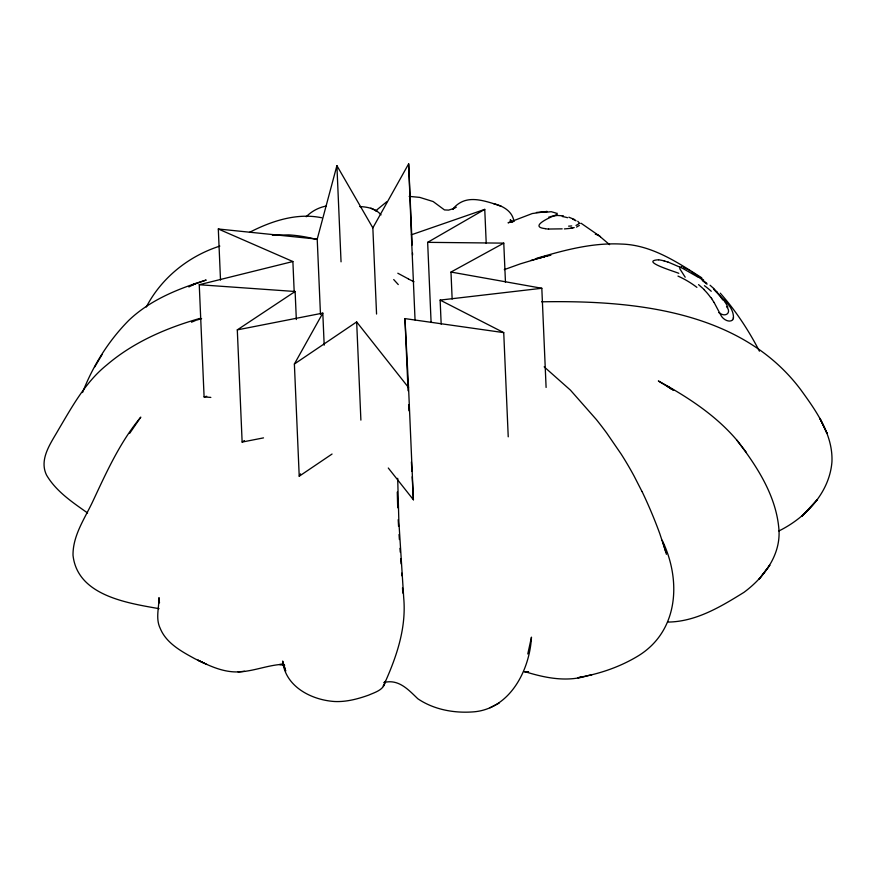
<?xml version="1.0" encoding="UTF-8"?>
<svg xmlns="http://www.w3.org/2000/svg" width="876" height="876" viewBox="0 0 876 876"><rect width="100%" height="100%" fill="white"/><g stroke="black" fill="none" stroke-linecap="round" stroke-linejoin="round"><path stroke-width="1.31" d="M733.475 318.043C733.825 305.505 720.828 297.95 713.754 289.222M320.463 314.265L317.221 239.137L336.899 165.663L372.847 227.891L376.56 314.046M385.199 681.386C384.444 689.773 375.256 692.204 368.796 695.073C357.89 698.982 346.469 702.026 334.785 701.523C311.681 700.099 285.116 686.707 282.674 661.052L285.685 671.158L283.933 665.3L282.63 663.909L284.174 665.399L282.346 664.468L284.678 665.223L279.608 664.523L282.981 664.304C265.691 665.103 249.321 673.381 231.79 671.717C218.606 670.468 206.616 664.49 194.888 658.752C181.496 651.459 166.177 643.181 160.188 628.3C155.457 618.642 159.049 607.791 158.994 597.651L159.432 602.874L158.556 600.334L159.498 602.37M82.541 392.547C92.9 365.85 108.646 340.644 128.892 320.266C150.333 299.822 178.332 288.697 206.178 280.046L192.468 284.864L195.775 283.485L188.866 286.945M527.779 653.967L531.469 637.159C529.706 670.534 509.525 709.856 472.274 711.947C453.385 713.195 433.686 709.483 417.841 698.774C408.369 689.719 398.558 678.615 383.743 682.59M332.059 454.031L299.22 476.226L294.38 364.022L322.806 313.104L237.297 329.88L242.137 442.073L263.512 437.88M299.22 476.226L300.534 473.861M146.303 307.005C161.458 277.812 188.668 256.066 219.843 246.09M372.847 227.891L408.654 163.834L412.158 244.984M94.674 367L102.032 354.616M129.747 433.248L140.795 417.129C119.826 442.336 106.39 472.394 92.604 501.817C84.545 518.844 72.752 535.696 73.015 555.285C77.471 595.647 127.195 603.006 159.049 608.667M732.818 319.751C729.697 322.872 724.342 319.992 722.065 317.057A12.034 4.424 70.9 0 1 720.838 315.174L714.028 302.34M679.721 266.622L679.875 268.877L685.196 277.21M579.332 225.45L576.485 227.092M306.195 216.755C311.582 211.291 318.601 207.492 326.146 206.079M409.158 196.377L419.735 197.385L433.149 201.546L444.471 209.922L448.621 210.109L453.746 208.51L452.87 208.992C463.951 195.6 478.635 199.027 493.473 203.604C502.616 205.827 512.241 210.941 513.905 221.124M375.585 210.908L386.655 201.83M294.38 364.022L356.663 321.93L408.555 387.586L413.395 499.78L388.287 468.014M237.297 329.88L295.124 291.5L296.329 319.543M242.137 442.073L244.404 440.573M452.87 208.992L456.122 207.097L455.115 207.667M431.101 322.488L427.652 242.345L484.756 209.375L486.224 243.429M452.147 299.099L450.987 272.053L503.777 243.134L505.463 282.203M778.884 530.965C805.624 517.771 829.462 492.772 831.937 461.937C833.164 434.605 816.093 410.888 800.817 389.809C741.403 310.389 633.096 300.161 541.642 301.815M249.485 232.381C271.352 221.081 296.931 212.583 321.689 217.763M499.123 703.132L489.991 707.764M556.337 214.85C551.135 216.711 528.009 226.818 545.321 228.636M191.494 322.182L195.249 320.66M504.269 269.633L520.3 263.862L547.478 255.715L530.889 260.468M415.049 319.937L411.381 234.79L484.756 209.375M548.847 217.051L549.438 216.865M196.498 320.156L201.6 318.634M200.571 318.229C166.823 327.777 133.601 341.99 106.752 364.996C85.476 382.078 72.259 406.431 58.582 429.492C51.005 442.949 38.741 459.112 46.559 475.12C56.141 491.469 72.456 502.266 87.589 512.986M514.113 221.048L508.058 222.811L532.29 213.536L547.182 211.466L536.397 212.474M536.473 258.376C563.958 250.251 592.351 242.532 621.259 244.065C651.339 244.765 677.323 262.242 701.753 277.812M524.341 671.914L528.557 671.761L524.899 671.651C545.047 677.914 566.564 682.316 587.369 675.779C604.725 672.023 621.61 665.749 636.907 656.682C678.561 632.187 681.747 580.733 662.201 540.317M510.193 219.887L510.588 220.949L512.843 221.978M550.665 216.514L557.158 215.452L563.454 215.835M547.314 255.934L540.755 257.61L544.554 256.712M210.842 397.408L204.097 396.927L199.257 284.733L292.88 261.53L294.226 292.584M204.097 396.927L206.736 396.28M547.084 256.099L550.873 255.201M544.335 212.386L551.212 211.696L556.052 213.087M582.179 676.852L577.897 677.761L591.847 674.816M574.218 227.574L570.933 228.012M441.175 324.131L440.135 300.096L541.817 288.27L546.098 387.455M238.086 671.947L244.568 671.279M272.403 235.173L288.861 234.899A273.662 157.373 60.2 0 1 316.499 239.433M562.173 228.844L548.518 229.041M667.6 622.07C695.796 621.894 720.762 606.718 743.987 592.329C763.357 577.963 780.209 556.161 779.027 530.867C776.848 496.801 757.236 466.569 736.891 440.201C715.44 414.928 687.189 396.729 658.347 380.972L673.83 390.411L667.512 386.283L671.761 389.338M427.652 242.345L503.777 243.134M199.257 284.733L295.124 291.5M359.762 206.583C367.504 206.878 375.848 208.597 381.038 214.872M658.566 259.778C639.261 260.96 674.838 271.549 678.801 273.334M220.511 280.079L218.31 228.997L317.221 239.137M408.063 390.729L404.953 318.601L503.733 332.628L508.233 436.817M450.987 272.053L541.817 288.27M663.428 260.676L664.753 261.026M596.019 234.385L598.067 235.294M568.863 217.204L574.798 219.635M668.038 262.044L682.393 268.209L698.117 277.177M501.422 206.397L493.473 203.604M218.31 228.997L292.88 261.53M683.488 267.366L684.036 267.607M206.845 664.457L197.932 660.175L203.977 663.088M684.616 267.881L685.886 268.516M377.26 211.269L370.909 208.149M440.135 300.096L503.733 332.628M413.987 281.754L408.884 279.236A8.289 4.763 60.2 0 1 408.545 279.05L408.479 279.006M397.813 273.224L408.194 278.798M686.554 268.866L687.288 269.271M688.821 270.126L690.178 270.925M581.073 223.238L600.498 236.695M691.58 271.768L703.636 280.024M577.744 221.256L579.934 223.588M701.512 279.444L706.79 283.276M600.279 236.75L609.576 244.678M698.555 284.623L704.129 289.485M544.16 366.836L570.407 390.105L596.326 419.516A270.334 155.457 60.2 0 1 606.652 432.952L621.204 454.14A205.269 118.041 60.2 0 1 634.115 476.106L641.998 491.513M710.075 285.226L713.677 288.489M720.236 293.153C735.687 310.597 748.728 330.471 759.415 351.166M393.707 279.553L398.273 284.569M716.973 291.894L722.809 299.975M736.891 440.201L746.429 452.498M710.918 297.457L711.761 298.694M511.19 221.081L511.748 222.165M726.522 306.666C731.876 312.557 725.646 317.528 719.93 313.236A10.95 3.526 43.9 0 1 718.813 312.612M665.946 552.329L659.781 533.637A287.656 165.422 60.2 0 0 642.053 491.502M663.263 543.547L666.417 554.311M383.447 685.525L383.294 686.226C395.952 658.533 406.53 629.143 403.716 597.925L398.865 521.724L397.693 478.318M399.982 548.321L400.266 552.187M400.737 558.625L401.12 563.848M399.04 534.491L399.379 539.528M398.197 519.665L398.58 526.41M404.953 318.601L408.555 387.586M411.413 461.915L411.906 471.376M412.191 476.785L413.395 499.78M401.777 573.145L401.909 575.795M402.5 587.763L402.774 593.074M412.497 253L412.585 255.004M408.665 404.756L408.928 410.767M356.663 321.93L360.89 420.108M336.899 165.663L341.049 261.836M322.806 313.104L324.186 345.166M397.704 507.762L397.277 492.071M408.654 163.834L411.381 234.79M408.183 278.546A2.332 1.336 60.2 0 1 408.479 278.732M597.87 235.086A28.547 3.362 45.1 0 1 600.049 236.476M595.33 234.341A39.968 5.497 50.6 0 1 595.669 234.341M557.07 213.164A26.269 3.942 4.5 0 1 556.293 214.116M556.939 214.193A27.835 3.854 10.7 0 1 556.621 214.905M548.595 229.107A18.254 5.552 15.1 0 1 545.376 228.713M572.805 228.056A104.726 6.143 -0.3 0 1 564.363 228.921M571.689 225.953A59.886 8.245 8.9 0 1 568.623 226.15M578.916 223.599A108.81 13.622 -1.5 0 1 576.003 225.417M572.63 219.131A40.329 3.843 16.9 0 1 576.08 220.829M562.25 216.503A34.952 11.957 -5.1 0 1 567.549 217.719M511.234 221.639A14.279 1.04 70.8 0 1 511.529 222.263M510.522 221.037A18.341 1.938 76.1 0 1 510.719 219.854M677.98 276.104A93.108 81.851 62.6 0 1 696.902 287.361M703.986 289.649A57.203 52.954 78.7 0 1 710.721 297.599M711.695 298.738A62.645 59.875 87.9 0 1 713.951 302.384M733.267 317.758A18.571 6.712 63.7 0 1 732.708 319.576M704.446 285.685A89.626 74.778 17 0 1 711.257 291.27M698.303 276.991A70.069 36.299 28 0 1 701.731 279.269M664.884 261.179A27.364 7.807 27.5 0 1 668.147 262.198M658.61 259.822A30.682 9.242 28.2 0 1 663.46 260.719M702.442 280.638A48.005 14.936 33.8 0 1 707.009 284.207M713.502 288.445A24.999 6.001 36 0 1 716.787 291.828M723.915 300.293A167.513 58.758 27.3 0 1 725.197 302.548M725.569 302.746A170.305 55.681 30.1 0 1 727.846 307.18M681.495 266.556A34.591 5.979 42.9 0 1 681.911 266.676M769.708 565.327L759.065 579.233L769.708 565.327M817.461 499.616L801.989 516.227L817.461 499.616M821.48 421.663L819.881 418.356L826.988 433.237L821.48 421.663"/></g></svg>
